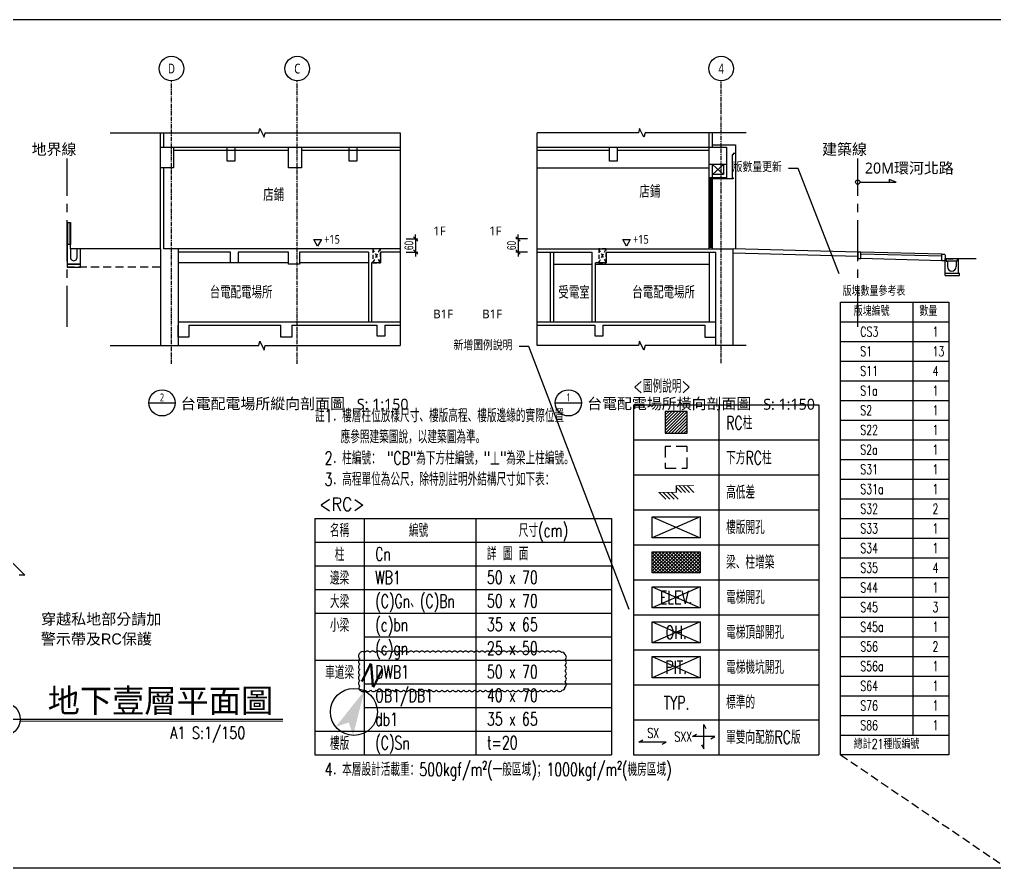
# Model space of a CAD drawing. Header units: millimetres. Extents: x -3377 to 119122, y -22007 to 15479.
# Drawn here: x 31818 to 36275, y 3859 to 7760 of the extents above; entities that cross this region are included whole.
import ezdxf
from ezdxf import colors
from ezdxf.entities.mleader import LeaderData, LeaderLine
from ezdxf.enums import TextEntityAlignment as Align
from ezdxf.math import Vec2, Vec3

# ---------------------------------------------------------------- set-up
doc = ezdxf.new("R2010")
doc.units = ezdxf.units.MM
doc.header["$LTSCALE"] = 150
doc.header["$MEASUREMENT"] = 0
for name, pattern in [('CENTER', [2, 1.25, -0.25, 0.25, -0.25]), ('DOT', [0.25, 0, -0.25]), ('HIDDEN', [0.375, 0.25, -0.125]), ('HIDDEN2', [0.1875, 0.125, -0.0625])]:
    doc.linetypes.add(name, pattern=pattern)
doc.layers.get('0').update_dxf_attribs({"plot": 0})
for name, color, linetype in [('-LA-11-HACTH', 253, 'Continuous'), ('BEAM', 251, 'DOT'), ('Col-Line', 8, 'CENTER'), ('DIM', 6, 'Continuous'), ('GRID', 5, 'CENTER'), ('HID', 5, 'HIDDEN'), ('NOTE2', 2, 'Continuous'), ('OTHER', 4, 'Continuous'), ('S-AXIS', 1, 'Continuous'), ('S-COL', 7, 'Continuous'), ('S-COLB', 4, 'HIDDEN'), ('S-HATCHCOL', 13, 'Continuous'), ('S-OPEN', 13, 'Continuous'), ('S-SLAB', 5, 'Continuous'), ('S-STEEL', 7, 'Continuous'), ('S-TAB', 4, 'Continuous'), ('S-TEXT', 2, 'Continuous'), ('S-THIN', 201, 'Continuous'), ('SLAB', 7, 'Continuous'), ('SYM', 3, 'Continuous'), ('TEXT', 2, 'Continuous'), ('W_剖面$0$GLM-1', 2, 'Continuous'), ('W_剖面$0$WALL2', 3, 'Continuous'), ('W_剖面$0$WALL3', 4, 'Continuous'), ('WALL', 2, 'Continuous'), ('指北針', 7, 'Continuous'), ('景觀', 8, 'Continuous'), ('標註', 2, 'Continuous')]:
    doc.layers.add(name, color=color, linetype=linetype)
doc.layers.add('.02 躯体', color=6, linetype='Continuous', lineweight=25)
doc.layers.add('5', color=5, linetype='Continuous', lineweight=13)
for name, color, linetype, plot in [('AREA', 3, 'Continuous', False), ('LABEL', 1, 'Continuous', False), ('S-ARCH', 252, 'Continuous', False), ('S-CLOUD_20220217(結構依建築圖2022-0216修改)', 4, 'Continuous', False), ('S-CLOUD_20220303', 4, 'Continuous', False)]:
    doc.layers.add(name, color=color, linetype=linetype, plot=plot)
doc.styles.add('4C', font='romans.shx', dxfattribs={"width": 0.9, "height": 52.5, "bigfont": '1lsp.shx'})
doc.styles.add('BCAD_FORM_TEXT_STYLE', font='', dxfattribs={"width": 0.7})
doc.styles.add('C1', font='', dxfattribs={"bigfont": 'japanese.shx'})
doc.styles.add('CS4', font='romans.shx', dxfattribs={"width": 0.7, "height": 45, "bigfont": 'lsp.shx'})
doc.styles.add('CT', font='')
doc.styles.add('ET', font='simplex.shx', dxfattribs={"width": 0.8})
doc.styles.add('HH', font='')
doc.styles.add('LSP', font='SIMPLEX.shx', dxfattribs={"width": 0.8, "bigfont": 'lsp.shx'})
doc.styles.add('型式1', font='helopen.shx', dxfattribs={"width": 0.7, "bigfont": 'lsp.shx'})
doc.styles.add('新細明體', font='')
doc.styles.get('BCAD_FORM_TEXT_STYLE').set_extended_font_data('微軟正黑體')
doc.styles.get('C1').set_extended_font_data('微軟正黑體')
doc.styles.get('CT').set_extended_font_data('DFKai-SB')
doc.styles.get('HH').set_extended_font_data('Microsoft JhengHei')
doc.styles.get('新細明體').set_extended_font_data('PMingLiU')
doc.dimstyles.new('1-1', dxfattribs={"dimtxt": 20, "dimasz": 8, "dimexe": 10, "dimexo": 0, "dimgap": 10, "dimtad": 1, "dimdsep": 46, "dimtxsty": 'C1', "dimblk": 'OBLIQUE', "dimblk1": 'OBLIQUE', "dimblk2": 'ARROW', "dimcen": 10, "dimaunit": 1, "dimadec": 0, "dimazin": 0, "dimtfac": 1, "dimtix": 1, "dimtmove": 2, "dimatfit": 3, "dimldrblk": 'DIMC', "dimfxl": 0, "dimtolj": 1, "dimarcsym": 0})

# ---------------------------------------------------------------- blocks, each defined once
blk = doc.blocks.new('圖例說明')
at = {"layer": 'S-HATCHCOL'}
h = blk.add_hatch(dxfattribs=at)
h.set_pattern_fill('ANSI31', color=256, scale=60, style=0)
h.set_pattern_definition([(45, (1.3676, 481.526), (-5.3033, 5.3033), [])])
h.paths.add_polyline_path([(109.2, 1102.5), (184.2, 1102.5), (184.2, 1177.5), (109.2, 1177.5)])
h = blk.add_hatch(dxfattribs=at)
h.set_pattern_fill('ANSI37', color=256, scale=67.5)
h.set_pattern_definition([(45, (-92186.061, -6241.679), (-5.9662135, 5.9662135), []), (135, (-92186.061, -6241.679), (-5.9662135, -5.9662135), [])])
h.paths.add_polyline_path([(64.3, 696.5), (229, 696.5), (229, 623.5), (64.3, 623.5)])
at = {"layer": 'S-COL'}
blk.add_lwpolyline([(109.2, 1102.5), (184.2, 1102.5), (184.2, 1177.5), (109.2, 1177.5)], close=True, dxfattribs=at)
at = {"layer": 'S-COLB'}
blk.add_lwpolyline([(109.2, 982.5), (184.2, 982.5), (184.2, 1057.5), (109.2, 1057.5)], close=True, dxfattribs=at)
at = {"layer": 'S-OPEN'}
for p, q in [((64.3, 816.5), (229, 743.5)), ((229, 816.5), (64.3, 743.5)), ((64.3, 576.5), (229, 503.5)), ((229, 576.5), (64.3, 503.5)), ((64.3, 456.5), (229, 383.5)), ((229, 456.5), (64.3, 383.5)), ((64.3, 336.5), (229, 263.5)), ((229, 336.5), (64.3, 263.5))]:
    blk.add_line(p, q, dxfattribs=at)
at = {"layer": 'S-SLAB'}
for points in [[(64.3, 816.5), (229, 816.5), (229, 743.5), (64.3, 743.5)], [(64.3, 696.5), (229, 696.5), (229, 623.5), (64.3, 623.5)], [(64.3, 576.5), (229, 576.5), (229, 503.5), (64.3, 503.5)], [(64.3, 456.5), (229, 456.5), (229, 383.5), (64.3, 383.5)], [(64.3, 336.5), (229, 336.5), (229, 263.5), (64.3, 263.5)]]:
    blk.add_lwpolyline(points, close=True, dxfattribs=at)
at = {"layer": 'S-TAB'}
for p, q in [((0, 1200), (635.3, 1200)), ((0, 1200), (0, 0)), ((293.3, 1200), (293.3, 0)), ((635.3, 1200), (635.3, 0)), ((0, 1080), (635.3, 1080)), ((0, 960), (635.3, 960)), ((0, 840), (635.3, 840)), ((0, 720), (635.3, 720)), ((0, 600), (635.3, 600)), ((0, 480), (635.3, 480)), ((0, 360), (635.3, 360)), ((0, 240), (635.3, 240)), ((0, 120), (635.3, 120)), ((0, 0), (635.3, 0))]:
    blk.add_line(p, q, dxfattribs=at)
at = {"layer": 'S-THIN'}
for p, q in [((146.7, 923), (146.7, 900)), ((146.7, 917.4), (164.3, 899.7)), ((155.4, 923), (178.4, 900)), ((169.7, 923), (192.8, 900)), ((184.1, 923), (207.1, 900)), ((87.8, 900), (111.1, 876.7)), ((102.2, 900), (125.2, 877)), ((116.5, 900), (139.6, 877)), ((130.9, 900), (153.9, 877))]:
    blk.add_line(p, q, dxfattribs=at)
at = {"layer": 'S-THIN', "const_width": 2.54}
for points in [[(207.8, 923), (146.7, 923)], [(85.5, 900), (146.7, 900)]]:
    blk.add_lwpolyline(points, dxfattribs=at)
at = {"layer": 'SLAB', "color": 1}
for p, q in [((240.9, 20.9), (240.9, 104)), ((112, 43.7), (18.8, 43.7)), ((279.1, 62.4), (202.7, 62.4))]:
    blk.add_line(p, q, dxfattribs=at)
for points in [[(240.9, 104), (248.7, 90.5)], [(202.7, 62.4), (216.2, 70.2)], [(18.8, 43.7), (32.3, 51.5)], [(98.5, 35.9), (112, 43.7)], [(233.1, 34.4), (240.9, 20.9)], [(265.6, 54.6), (279.1, 62.4)]]:
    blk.add_lwpolyline(points, dxfattribs=at)
at = {"layer": 'S-TEXT', "style": 'CS4', "width": 0.7}
for s, p in [('<圖例說明>', (0, 1263.9)), ('RC柱', (317.9, 1138.5)), ('下方RC柱', (317.9, 1018.5)), ('高低差', (317.9, 900)), ('樓版開孔', (317.9, 780)), ('梁、柱增築', (317.9, 660)), ('電梯開孔', (317.9, 540)), ('電梯頂部開孔', (317.9, 420)), ('電梯機坑開孔', (317.9, 300)), ('TYP.', (104.1, 178.1)), ('標準的', (317.9, 180)), ('單雙向配筋RC版', (317.9, 60))]:
    blk.add_text(s, height=45, dxfattribs=at).set_placement(p, align=Align.MIDDLE_LEFT)
for s, p in [('ELEV.', (146.7, 540)), ('OH.', (146.7, 420)), ('PIT.', (146.7, 300))]:
    blk.add_text(s, height=45, dxfattribs=at).set_placement(p, align=Align.MIDDLE)
at = {"layer": 'SLAB', "color": 2, "style": 'CS4', "width": 0.7}
for s, p in [('SX', (68.1, 74.5)), ('SXX', (171, 62.1))]:
    blk.add_text(s, height=33.75, dxfattribs=at).set_placement(p, align=Align.MIDDLE_CENTER)
blk = doc.blocks.new('DwFm')
blk.add_lwpolyline([(-12110.4, 0), (0, 0), (0, -7760.1), (-12110.4, -7760.1)], close=True)
blk.add_lwpolyline([(-12110.4, -3880.1), (0, -3880.1)])
at = {"layer": 'DEFPOINTS', "color": 252, "linetype": 'HIDDEN'}
blk.add_lwpolyline([(-760, -3362.4), (0, -3880.1)], dxfattribs=at)
blk = doc.blocks.new('_Oblique')
at = {"color": 0, "linetype": 'ByBlock', "lineweight": -2}
blk.add_line((-0.5, -0.5), (0.5, 0.5), dxfattribs=at)
blk = doc.blocks.new('*D228')
at = {"layer": 'DEFPOINTS', "color": 0, "transparency": 16777216}
for p in [(66430.3, 4964.5), (66382.7, 4904.5), (66430.3, 4904.5)]:
    blk.add_point(p, dxfattribs=at)
at = {"layer": 'DIM', "color": 0, "lineweight": -2, "transparency": 16777216}
for p, q in [((66425.3, 4964.5), (66372.7, 4964.5)), ((66382.7, 4964.5), (66382.7, 4984.5)), ((66382.7, 4964.5), (66382.7, 4904.5)), ((66425.3, 4904.5), (66372.7, 4904.5)), ((66382.7, 4904.5), (66382.7, 4884.5))]:
    blk.add_line(p, q, dxfattribs=at)
at = {"layer": 'DIM', "color": 0, "lineweight": -2, "transparency": 16777216, "xscale": 20, "yscale": 20, "zscale": 20}
for p, rotation in [((66382.7, 4964.5), 270), ((66382.7, 4904.5), 90)]:
    blk.add_blockref('_Oblique', p, dxfattribs=dict(at, rotation=rotation))
at = {"layer": 'DIM', "color": 0, "transparency": 16777216, "insert": (66352.7, 4934.5), "char_height": 40, "attachment_point": 5, "rotation": 90, "style": '型式1'}
blk.add_mtext('\\A1;60', dxfattribs=at)
blk = doc.blocks.new('ARROW')
blk.add_solid([(0, 0), (-1, 0.3), (-1, -0.3)])
blk = doc.blocks.new('DIMC')
for p, q in [((-1.5, 0), (1.5, 0)), ((0, -1.5), (0, 1.5))]:
    blk.add_line(p, q)
at = {"color": 3}
blk.add_circle((0, 0), 0.5, dxfattribs=at)
blk = doc.blocks.new('*D229')
at = {"layer": 'DEFPOINTS', "color": 0, "transparency": 16777216}
for p in [(65866.1, 4964.5), (65866.1, 4904.5), (65913.8, 4904.5)]:
    blk.add_point(p, dxfattribs=at)
at = {"layer": 'DIM', "color": 0, "lineweight": -2, "transparency": 16777216}
for p, q in [((65871.1, 4964.5), (65923.8, 4964.5)), ((65913.8, 4964.5), (65913.8, 4984.5)), ((65913.8, 4964.5), (65913.8, 4904.5)), ((65871.1, 4904.5), (65923.8, 4904.5)), ((65913.8, 4904.5), (65913.8, 4884.5))]:
    blk.add_line(p, q, dxfattribs=at)
at = {"layer": 'DIM', "color": 0, "lineweight": -2, "transparency": 16777216, "xscale": 20, "yscale": 20, "zscale": 20}
for p, rotation in [((65913.8, 4964.5), 270), ((65913.8, 4904.5), 90)]:
    blk.add_blockref('_Oblique', p, dxfattribs=dict(at, rotation=rotation))
at = {"layer": 'DIM', "color": 0, "transparency": 16777216, "insert": (65883.8, 4934.5), "char_height": 40, "attachment_point": 5, "rotation": 90, "style": '型式1'}
blk.add_mtext('\\A1;60', dxfattribs=at)
blk = doc.blocks.new('_None')
blk = doc.blocks.new('A$C0BB450A7')
at = {"layer": '-LA-11-HACTH', "color": 252}
for p, q in [((6263.924, 1217.941), (5894.001, 1227.564)), ((6263.924, 1207.941), (5894.001, 1217.564)), ((6263.924, 1187.941), (5894.001, 1197.564))]:
    blk.add_line(p, q, dxfattribs=at)
blk.add_lwpolyline([(5879.001, 1227.564), (5879.001, 1197.564), (5894.001, 1197.564), (5894.001, 1227.564), (5879.001, 1227.564)], dxfattribs=at)
blk.add_lwpolyline([(6279.001, 1213.564), (6279.001, 1187.564), (6263.924, 1187.941), (6263.924, 1217.941), (6275.001, 1217.564, -0.41421356)], format="xyb", close=True, dxfattribs=at)
at = {"layer": '.02 躯体', "color": 252}
blk.add_line((2692.443, 1242.564), (2280.956, 1242.564), dxfattribs=at)
at = {"color": 252}
for p, q in [((5320.035, 1714.565), (5320.035, 1241.538)), ((5320.035, 1714.565), (5320.035, 1707.565)), ((4414.113, 1612.564), (5200.035, 1612.564)), ((5265.035, 1582.564), (5215.035, 1627.564)), ((5215.035, 1582.564), (5265.035, 1627.564)), ((5200.035, 1242.564), (5215.035, 1242.564)), ((5200.035, 1227.313), (5200.035, 907.564)), ((3277.438, 1177.564), (2772.439, 1177.564)), ((3642.439, 1177.564), (3327.438, 1177.564)), ((4490.035, 1172.564), (4665.035, 1172.564)), ((4680.035, 1172.564), (5200.035, 1172.564))]:
    blk.add_line(p, q, dxfattribs=at)
at = {"color": 252, "linetype": 'Continuous', "lineweight": 0}
for p, q in [((5200.035, 1562.564), (5200.035, 1567.564)), ((5200.036, 1247.564), (5200.035, 1562.564)), ((5215.034, 1562.564), (5200.035, 1562.564)), ((5204.535, 1247.564), (5204.535, 1562.564)), ((5207.535, 1247.564), (5207.535, 1562.564)), ((5210.535, 1247.564), (5210.535, 1562.564)), ((5215.034, 1567.564), (5215.034, 1562.564)), ((5215.035, 1247.564), (5215.034, 1562.564)), ((5215.035, 1247.564), (5200.036, 1247.564)), ((5200.036, 1247.564), (5200.036, 1242.564)), ((5215.035, 1242.564), (5215.035, 1247.564))]:
    blk.add_line(p, q, dxfattribs=at)
at = {"color": 252}
blk.add_lwpolyline([(5214.773, 1717.564), (5310.035, 1717.564)], dxfattribs=at)
at = {"layer": '5', "color": 252, "linetype": 'Continuous'}
blk.add_lwpolyline([(2050.135, -917.601), (3250.864, -917.601)], dxfattribs=at)
at = {"layer": 'AREA', "color": 252}
blk.add_lwpolyline([(5214.773, 1717.564), (5320.035, 1717.564), (5320.035, 1677.565), (5310.035, 1677.564), (5310.035, 1672.564), (5305.035, 1672.564), (5305.035, 1567.564), (5310.035, 1567.564), (5310.035, 1562.564), (5215.035, 1562.564)], dxfattribs=at)
at = {"layer": 'BEAM', "color": 252, "linetype": 'HIDDEN2'}
for points in [[(3662.439, 1177.564), (3697.439, 1177.564), (3697.439, 1242.564), (3662.439, 1242.564), (3662.439, 1177.564), (3697.439, 1177.564), (3662.439, 1242.564), (3662.439, 1177.564), (3697.439, 1242.564)], [(4695.035, 1177.564), (4730.035, 1177.564), (4730.035, 1242.564), (4695.035, 1242.564), (4695.035, 1177.564), (4730.035, 1177.564), (4695.035, 1242.564), (4695.035, 1177.564), (4730.035, 1242.564)]]:
    blk.add_lwpolyline(points, dxfattribs=at)
at = {"layer": 'Col-Line', "color": 252, "linetype": 'ByBlock'}
for centre in [(2742.439, 2066.45), (3317.439, 2066.45), (5255.035, 2066.45)]:
    blk.add_circle(centre, 56.25, dxfattribs=at)
at = {"layer": 'DIM', "color": 252}
blk.add_lwpolyline([(5889.001, 1547.405), (6055.19, 1547.405), (6023.449, 1559.088), (6023.449, 1547.405)], dxfattribs=at)
blk.add_circle((5879.001, 1547.405), 10, dxfattribs=at)
at = {"layer": 'GRID', "color": 252, "ltscale": 0.1}
for p, q in [((2742.439, 715.634), (2742.439, 2010.2)), ((3317.439, 715.634), (3317.439, 2010.2)), ((5255.035, 718.869), (5255.035, 2010.2))]:
    blk.add_line(p, q, dxfattribs=at)
at = {"layer": 'HID', "color": 252}
blk.add_line((2692.443, 1157.565), (2265.956, 1157.565), dxfattribs=at)
at = {"layer": 'LABEL', "color": 252}
blk.add_lwpolyline([(1894.755, -908.465), (3250.864, -908.465)], dxfattribs=at)
at = {"layer": 'LABEL', "color": 252, "linetype": 'Continuous'}
blk.add_arc((1972.515, -908.465), 77.76, 180.000001, 179.999999, dxfattribs=at)
at = {"layer": 'OTHER', "color": 252}
for p, q in [((3787.667, 1772.118), (3787.667, 799.405)), ((4414.113, 799.405), (4414.113, 1772.118))]:
    blk.add_line(p, q, dxfattribs=at)
for points in [[(2461.633, 1772.118), (3141.405, 1772.118), (3146.405, 1792.118), (3166.405, 1752.118), (3171.405, 1772.118), (3787.667, 1772.118)], [(5369.599, 1772.118), (4906.856, 1772.118), (4901.856, 1752.118), (4881.856, 1792.118), (4876.856, 1772.118), (4414.113, 1772.118)], [(2461.633, 799.405), (3141.405, 799.405), (3146.405, 819.405), (3166.405, 779.405), (3171.405, 799.405), (3787.667, 799.405)], [(5369.599, 799.405), (4906.856, 799.405), (4901.856, 779.405), (4881.856, 819.405), (4876.856, 799.405), (4414.113, 799.405)]]:
    blk.add_lwpolyline(points, dxfattribs=at)
at = {"layer": 'S-STEEL', "color": 252, "linetype": 'CENTER'}
for p, q in [((2265.956, 885.232), (2265.956, 1654.552)), ((5879.001, 885.232), (5879.001, 1654.552))]:
    blk.add_line(p, q, dxfattribs=at)
at = {"layer": 'SYM', "color": 252}
for p, q in [((2639.288, 537.729), (2759.288, 537.729)), ((4496.788, 537.729), (4616.788, 537.729))]:
    blk.add_line(p, q, dxfattribs=at)
for points in [[(3410.389, 1254.427), (3393.069, 1284.427), (3427.71, 1284.427)], [(4822.304, 1254.427), (4804.984, 1284.427), (4839.625, 1284.427)]]:
    blk.add_lwpolyline(points, close=True, dxfattribs=at)
blk.add_lwpolyline([(1926.596, -250.055), (1901.743, -250.055), (1986.596, -165.202), (2071.449, -250.055), (2046.596, -250.055)], dxfattribs=at)
for centre in [(2699.288, 537.729), (4556.788, 537.729)]:
    blk.add_circle(centre, 60, dxfattribs=at)
at = {"layer": 'W_剖面$0$GLM-1', "color": 252}
for points in [[(2280.956, 1242.564), (2280.956, 1262.564), (2265.956, 1262.564), (2265.956, 1172.565), (2325.956, 1172.565), (2325.956, 1242.564)], [(2325.956, 1172.565), (2265.956, 1172.565), (2265.956, 1157.565), (2325.956, 1157.565)]]:
    blk.add_lwpolyline(points, close=True, dxfattribs=at)
blk.add_lwpolyline([(2310.956, 1242.564), (2280.956, 1242.564), (2280.956, 1202.803, 1.01604361), (2310.956, 1202.803)], format="xyb", close=True, dxfattribs=at)
at = {"layer": 'W_剖面$0$WALL2', "color": 252}
blk.add_lwpolyline([(2268.456, 1262.564), (2268.456, 1362.564), (2278.456, 1362.564), (2278.456, 1262.564)], dxfattribs=at)
at = {"layer": 'W_剖面$0$WALL3', "color": 252}
blk.add_lwpolyline([(2265.956, 1262.564), (2265.956, 1362.564), (2280.956, 1362.564), (2280.956, 1262.564)], dxfattribs=at)
at = {"layer": 'WALL', "color": 252}
for p, q in [((2692.443, 1242.564), (2692.443, 1772.118)), ((2707.443, 1707.564), (2707.443, 1772.118)), ((5200.035, 1707.564), (5200.035, 1772.118)), ((5214.773, 1707.564), (5214.773, 1772.118)), ((2707.443, 1707.564), (3787.667, 1707.564)), ((4414.113, 1707.564), (5215.035, 1707.564)), ((2752.443, 1692.564), (3277.443, 1692.564)), ((3337.443, 1692.564), (3787.667, 1692.564)), ((4414.113, 1692.564), (4745.036, 1692.564)), ((4780.036, 1692.564), (5200.035, 1692.564)), ((5200.035, 1242.564), (5200.035, 1692.564)), ((2707.443, 1242.564), (2707.443, 1612.564)), ((5215.035, 1242.564), (5215.035, 1627.564)), ((2692.439, 1242.564), (2692.439, 799.405)), ((3787.667, 1242.564), (2707.443, 1242.564)), ((2772.439, 1242.564), (2772.439, 799.405)), ((3012.439, 1227.564), (2772.439, 1227.564)), ((3277.438, 1227.564), (3047.439, 1227.564)), ((3642.439, 1227.564), (3327.438, 1227.564)), ((3642.439, 1227.564), (3642.439, 907.564)), ((3787.667, 1227.564), (3697.439, 1227.564)), ((4414.113, 1227.313), (4665.035, 1227.313)), ((4475.035, 907.564), (4475.035, 1227.313)), ((4490.035, 907.564), (4490.035, 1227.313)), ((4665.035, 907.564), (4665.035, 1227.313)), ((4730.035, 1227.313), (5215.036, 1227.313)), ((5200.035, 1242.564), (5200.035, 1242.564)), ((5200.035, 1242.564), (5200.035, 1242.564)), ((5215.035, 1242.564), (5215.035, 1242.564)), ((5215.035, 1242.564), (5215.035, 1242.564)), ((5215.035, 1242.564), (5215.035, 1242.564)), ((5215.036, 1227.313), (5230.035, 1227.313)), ((5230.035, 799.405), (5230.035, 1227.313)), ((5310.035, 799.405), (5310.035, 1242.564)), ((5879.001, 1227.564), (5310.035, 1242.564)), ((5879.001, 1207.557), (5310.035, 1222.557)), ((3657.439, 1177.564), (3657.439, 907.564)), ((3697.439, 1177.564), (3657.439, 1177.564)), ((4680.035, 907.564), (4680.035, 1177.564)), ((4695.035, 1177.564), (4680.035, 1177.564)), ((6279.001, 1197.564), (6421.03, 1197.564)), ((2772.439, 907.564), (3787.667, 907.564)), ((2822.439, 892.564), (3242.438, 892.564)), ((3292.438, 892.564), (3682.44, 892.564)), ((3717.44, 892.564), (3787.667, 892.564)), ((4414.113, 907.564), (5230.035, 907.564)), ((4414.113, 892.564), (4678.785, 892.564)), ((4713.785, 892.564), (5180.035, 892.564))]:
    blk.add_line(p, q, dxfattribs=at)
at = {"layer": 'WALL', "color": 252, "linetype": 'Continuous'}
for p, q in [((5200.035, 1242.564), (5200.035, 1697.564)), ((5215.035, 1567.564), (5200.035, 1567.564)), ((4414.113, 1242.564), (5310.035, 1242.564))]:
    blk.add_line(p, q, dxfattribs=at)
at = {"layer": 'WALL', "color": 252, "lineweight": 0}
blk.add_line((5215.035, 1242.564), (5200.036, 1242.564), dxfattribs=at)
at = {"layer": 'WALL', "color": 252}
for points in [[(2692.443, 1707.564), (2752.443, 1707.564), (2752.443, 1612.564), (2692.443, 1612.564)], [(2997.444, 1707.564), (3032.444, 1707.564), (3032.444, 1642.564), (2997.444, 1642.564)], [(3277.443, 1707.564), (3337.443, 1707.564), (3337.443, 1612.564), (3277.443, 1612.564)], [(3554.943, 1707.564), (3589.943, 1707.564), (3589.943, 1642.564), (3554.943, 1642.564)], [(4745.036, 1707.564), (4780.036, 1707.564), (4780.036, 1642.564), (4745.036, 1642.564)], [(5200.035, 1707.564), (5280.035, 1707.564), (5280.035, 1627.564), (5200.035, 1627.564)]]:
    blk.add_lwpolyline(points, close=True, dxfattribs=at)
for points in [[(5200.035, 1622.564), (5200.035, 1687.564)], [(5280.035, 1637.564), (5280.035, 1567.564), (5215.035, 1567.564)], [(5265.035, 1627.564), (5265.035, 1582.564), (5215.035, 1582.564)], [(3047.439, 1227.564), (3047.439, 1177.564), (3012.439, 1177.564), (3012.439, 1227.564)], [(3327.438, 1227.564), (3327.438, 1172.564), (3277.438, 1172.564), (3277.438, 1227.564)], [(3697.439, 1227.564), (3697.439, 1177.564), (3662.439, 1177.564)], [(4730.035, 1227.313), (4730.035, 1177.564), (4695.035, 1177.564)], [(2822.439, 892.564), (2822.439, 837.564), (2772.439, 837.564), (2772.439, 892.564)], [(3292.438, 892.564), (3292.438, 837.564), (3242.438, 837.564), (3242.438, 892.564)], [(3717.44, 892.564), (3717.44, 842.564), (3682.44, 842.564), (3682.44, 892.564)], [(4713.785, 892.564), (4713.785, 842.564), (4678.785, 842.564), (4678.785, 892.564)], [(5180.035, 892.564), (5180.035, 837.564), (5230.035, 837.564), (5230.035, 892.564)]]:
    blk.add_lwpolyline(points, dxfattribs=at)
at = {"layer": '指北針', "color": 252}
blk.add_circle((3576.376, -875.52), 107.449, dxfattribs=at)
for points in [[(3552.506, -923.651), (3493.259, -943.615), (3624.116, -779.259)], [(3624.116, -779.259), (3572.47, -982.899), (3552.506, -923.651)]]:
    blk.add_solid(points, dxfattribs=at)
at = {"layer": '景觀', "color": 252}
for p, q in [((6279.001, 1130.689), (6279.001, 1197.564)), ((6279.001, 1197.564), (6292.001, 1197.564)), ((6284.001, 1197.564), (6284.001, 1185.564)), ((6284.001, 1185.564), (6289.001, 1185.564)), ((6329.001, 1185.564), (6289.001, 1185.564)), ((6289.001, 1185.564), (6289.001, 1160.689)), ((6294.001, 1193.064), (6292.001, 1197.564)), ((6334.001, 1196.314), (6294.001, 1193.064)), ((6329.001, 1185.564), (6329.001, 1160.689)), ((6334.001, 1185.564), (6329.001, 1185.564)), ((6334.001, 1196.314), (6334.001, 1185.564)), ((6334.001, 1196.314), (6339.001, 1196.314)), ((6339.001, 1196.314), (6334.001, 1196.314)), ((6339.001, 1130.689), (6339.001, 1196.314)), ((6279.001, 1130.689), (6344.001, 1130.689)), ((6279.001, 1120.689), (6279.001, 1130.689)), ((6279.001, 1120.689), (6344.001, 1120.689)), ((6344.001, 1120.689), (6344.001, 1130.689))]:
    blk.add_line(p, q, dxfattribs=at)
blk.add_arc((6309.001, 1160.689), 20, 180, 0, dxfattribs=at)
at = {"layer": 'Col-Line', "color": 252, "style": 'C1', "width": 0.75}
for s, p in [('D', (2742.439, 2066.45)), ('C', (3317.439, 2066.45)), ('4', (5255.035, 2066.45))]:
    blk.add_text(s, height=45, dxfattribs=at).set_placement(p, align=Align.MIDDLE)
at = {"layer": 'DIM', "color": 252, "style": 'C1'}
for p in [(3589.39, 506.444), (5446.89, 506.444)]:
    blk.add_text('S: 1:150', height=50, dxfattribs=at).set_placement(p)
at = {"layer": 'SYM', "color": 252, "style": 'C1', "width": 0.8}
for p in [(3440.408, 1285.608), (4852.323, 1285.608)]:
    blk.add_text('+15', height=40, dxfattribs=at).set_placement(p, align=Align.MIDDLE_LEFT)
at = {"layer": 'SYM', "color": 252, "style": 'C1', "width": 0.7}
for s, p in [('2', (2699.288, 562.766)), ('1', (4556.788, 562.766))]:
    blk.add_text(s, height=36, dxfattribs=at).set_placement(p, align=Align.MIDDLE)
at = {"layer": 'TEXT', "color": 252}
for s, height, style, p in [('地界線', 50, 'HH', (2103.338, 1672.437)), ('建築線', 50, 'HH', (5716.384, 1672.437)), ('20M環河北路', 50, 'HH', (5911.609, 1586.507)), ('1F', 40, 'BCAD_FORM_TEXT_STYLE', (3938.808, 1304.124)), ('1F', 40, 'BCAD_FORM_TEXT_STYLE', (4194.482, 1304.124)), ('B1F', 40, 'BCAD_FORM_TEXT_STYLE', (3938.808, 924.124)), ('B1F', 40, 'BCAD_FORM_TEXT_STYLE', (4162.602, 924.124)), ('台電配電場所縱向剖面圖', 50, 'HH', (2784.975, 509.365)), ('台電配電場所橫向剖面圖', 50, 'HH', (4642.475, 509.365))]:
    blk.add_text(s, height=height, dxfattribs=dict(at, style=style)).set_placement(p)
at = {"layer": 'TEXT', "color": 252, "style": 'C1', "width": 0.7}
for s, p in [('店鋪', (3209.311, 1492.264)), ('店鋪', (4928.811, 1507.264)), ('台電配電場所', (3060.772, 1046.351)), ('受電室', (4582.598, 1046.351)), ('台電配電場所', (4991.811, 1046.351))]:
    blk.add_text(s, height=50, dxfattribs=at).set_placement(p, align=Align.MIDDLE)
at = {"layer": 'TEXT', "color": 252, "linetype": 'Continuous', "style": 'CT', "width": 1}
blk.add_text('地下壹層平面圖', height=108, dxfattribs=at).set_placement((2176.398, -878.19))
at = {"layer": 'TEXT', "color": 252, "style": 'ET', "width": 0.8}
blk.add_text('A1 S:1/150', height=54, dxfattribs=at).set_placement((3080.241, -998.159), align=Align.RIGHT)
at = {"layer": '指北針', "color": 252, "style": 'C1'}
blk.add_text('N', height=92.819, rotation=333.621579, dxfattribs=at).set_placement((3638.609, -750.034), align=Align.CENTER)
at = {"layer": '標註', "color": 252, "style": '新細明體'}
for s, p in [('穿越私地部分請加', (2146.266, -425.739)), ('警示帶及RC保護', (2145.264, -516.498))]:
    blk.add_text(s, height=50.4, dxfattribs=at).set_placement(p, align=Align.TOP_LEFT)
at = {"layer": 'DIM', "color": 252}
for p1, p2, distance, picture, middle in [((3810.242, 1287.564), (3810.242, 1227.564), 47.634, '*D229', (3827.876, 1257.564)), ((4374.408, 1287.564), (4374.408, 1227.564), -47.634, '*D228', (4296.774, 1257.564))]:
    dim = blk.add_aligned_dim(p1=p1, p2=p2, distance=distance, dimstyle='1-1', override={"dimtxt": 40, "dimasz": 20, "dimexo": 5, "dimtxsty": '型式1'}, dxfattribs=at)
    dim.commit()
    dim.dimension.update_dxf_attribs({"geometry": picture, "text_midpoint": middle, "insert": (-62055.885, -3676.981)})
blk = doc.blocks.new('2022-0217')
blk.add_blockref('A$C0BB450A7', (17659.9, -2290.9))

msp = doc.modelspace()

# ---------------------------------------------------------------- linework, layer by layer
at = {"layer": 'S-AXIS'}
for p, q in [((35901.2, 6467.74), (35901.2, 4487.74)), ((35571.2, 6377.74), (36066.2, 6377.74)), ((35571.2, 6287.74), (36066.2, 6287.74)), ((35571.2, 6197.74), (36066.2, 6197.74)), ((35571.2, 6107.74), (36066.2, 6107.74)), ((35571.2, 6017.74), (36066.2, 6017.74)), ((35571.2, 5927.74), (36066.2, 5927.74)), ((35571.2, 5837.74), (36066.2, 5837.74)), ((35571.2, 5747.74), (36066.2, 5747.74)), ((35571.2, 5657.74), (36066.2, 5657.74)), ((35571.2, 5567.74), (36066.2, 5567.74)), ((35571.2, 5477.74), (36066.2, 5477.74)), ((35571.2, 5387.74), (36066.2, 5387.74)), ((35571.2, 5297.74), (36066.2, 5297.74)), ((35571.2, 5207.74), (36066.2, 5207.74)), ((35571.2, 5117.74), (36066.2, 5117.74)), ((35571.2, 5027.74), (36066.2, 5027.74)), ((35571.2, 4937.74), (36066.2, 4937.74)), ((35571.2, 4847.74), (36066.2, 4847.74)), ((35571.2, 4757.74), (36066.2, 4757.74)), ((35571.2, 4667.74), (36066.2, 4667.74)), ((35571.2, 4577.74), (36066.2, 4577.74)), ((35571.2, 4487.74), (36066.2, 4487.74))]:
    msp.add_line(p, q, dxfattribs=at)
msp.add_lwpolyline([(35571.2, 6467.74), (36066.2, 6467.74), (36066.2, 4397.74), (35571.2, 4397.74)], close=True, dxfattribs=at)
at = {"layer": 'S-CLOUD_20220303'}
msp.add_lwpolyline([(33373.71, 4693.82, 0.5205671), (33398.71, 4693.82, 0.5205671), (33423.71, 4693.82, 0.5205671), (33448.71, 4693.82, 0.5205671), (33473.71, 4693.82, 0.5205671), (33498.71, 4693.82, 0.5205671), (33523.71, 4693.82, 0.5205671), (33548.71, 4693.82, 0.5205671), (33573.71, 4693.82, 0.5205671), (33598.71, 4693.82, 0.5205671), (33623.71, 4693.82, 0.5205671), (33648.71, 4693.82, 0.5205671), (33673.71, 4693.82, 0.5205671), (33698.71, 4693.82, 0.5205671), (33723.71, 4693.82, 0.5205671), (33748.71, 4693.82, 0.5205671), (33773.71, 4693.82, 0.5205671), (33798.71, 4693.82, 0.5205671), (33823.71, 4693.82, 0.5205671), (33848.71, 4693.82, 0.5205671), (33873.71, 4693.82, 0.5205671), (33898.71, 4693.82, 0.5205671), (33923.71, 4693.82, 0.5205671), (33948.71, 4693.82, 0.5205671), (33973.71, 4693.82, 0.5205671), (33998.71, 4693.82, 0.5205671), (34023.71, 4693.82, 0.5205671), (34048.71, 4693.82, 0.5205671), (34073.71, 4693.82, 0.5205671), (34098.71, 4693.82, 0.5205671), (34123.71, 4693.82, 0.5205671), (34148.71, 4693.82, 0.5205671), (34173.71, 4693.82, 0.5205671), (34198.71, 4693.82, 0.5205671), (34223.71, 4693.82, 0.5205671), (34248.71, 4693.82, 0.5205671), (34273.71, 4693.82, 0.5205671), (34298.71, 4693.82, 0.5205671), (34311.04, 4706.48, 0.5205671), (34311.04, 4731.48, 0.5205671), (34311.04, 4756.48, 0.5205671), (34311.04, 4781.48, 0.5205671), (34311.04, 4806.48, 0.5205671), (34311.04, 4831.48, 0.5205671), (34311.04, 4856.48, 0.5205671), (34295.15, 4865.59, 0.5205671), (34270.15, 4865.59, 0.5205671), (34245.15, 4865.59, 0.5205671), (34220.15, 4865.59, 0.5205671), (34195.15, 4865.59, 0.5205671), (34170.15, 4865.59, 0.5205671), (34145.15, 4865.59, 0.5205671), (34120.15, 4865.59, 0.5205671), (34095.15, 4865.59, 0.5205671), (34070.15, 4865.59, 0.5205671), (34045.15, 4865.59, 0.5205671), (34020.15, 4865.59, 0.5205671), (33995.15, 4865.59, 0.5205671), (33970.15, 4865.59, 0.5205671), (33945.15, 4865.59, 0.5205671), (33920.15, 4865.59, 0.5205671), (33895.15, 4865.59, 0.5205671), (33870.15, 4865.59, 0.5205671), (33845.15, 4865.59, 0.5205671), (33820.15, 4865.59, 0.5205671), (33795.15, 4865.59, 0.5205671), (33770.15, 4865.59, 0.5205671), (33745.15, 4865.59, 0.5205671), (33720.15, 4865.59, 0.5205671), (33695.15, 4865.59, 0.5205671), (33670.15, 4865.59, 0.5205671), (33645.15, 4865.59, 0.5205671), (33620.15, 4865.59, 0.5205671), (33595.15, 4865.59, 0.5205671), (33570.15, 4865.59, 0.5205671), (33545.15, 4865.59, 0.5205671), (33520.15, 4865.59, 0.5205671), (33495.15, 4865.59, 0.5205671), (33470.15, 4865.59, 0.5205671), (33445.15, 4865.59, 0.5205671), (33420.15, 4865.59, 0.5205671), (33395.15, 4865.59, 0.5205671), (33373.71, 4862.03, 0.5205671), (33373.71, 4837.03, 0.5205671), (33373.71, 4812.03, 0.5205671), (33373.71, 4787.03, 0.5205671), (33373.71, 4762.03, 0.5205671), (33373.71, 4737.03, 0.5205671), (33373.71, 4712.03, 0.5205671)], format="xyb", close=True, dxfattribs=at)
at = {"layer": 'S-TAB'}
for p, q in [((33168.7, 5477.74), (34524.1, 5477.74)), ((33168.7, 5477.74), (33168.7, 4397.74)), ((33393.7, 5477.74), (33393.7, 4397.74)), ((33904.49, 5477.74), (33904.49, 4397.74)), ((34524.1, 5477.74), (34524.1, 4397.74)), ((33168.7, 5369.74), (34524.1, 5369.74)), ((33168.7, 5261.74), (34524.1, 5261.74)), ((33168.7, 5153.74), (34524.1, 5153.74)), ((33168.7, 5045.74), (34524.1, 5045.74)), ((33393.7, 4937.74), (34524.1, 4937.74)), ((33168.7, 4829.74), (34524.1, 4829.74)), ((33393.7, 4721.74), (34524.1, 4721.74)), ((33393.7, 4613.74), (34524.1, 4613.74)), ((33168.7, 4505.74), (34524.1, 4505.74)), ((33168.7, 4397.74), (34524.1, 4397.74))]:
    msp.add_line(p, q, dxfattribs=at)

# ---------------------------------------------------------------- block references
msp.add_blockref('DwFm', (36331.2, 7760.14))
at = {"layer": 'S-ARCH'}
msp.add_blockref('2022-0217', (12110.4, 7760.14), dxfattribs=at)
at = {"layer": 'S-TEXT', "xscale": 1.333333333333333, "yscale": 1.333333333333333, "zscale": 1.333333333333333}
msp.add_blockref('圖例說明', (34624.1, 4397.74), dxfattribs=at)

# ---------------------------------------------------------------- texts
at = {"layer": 'NOTE2', "style": '4C', "width": 0.9}
msp.add_text('<RC>', height=60, dxfattribs=at).set_placement((33292.31, 5543.45), align=Align.MIDDLE_CENTER)
at = {"layer": 'S-TEXT', "style": 'CS4', "width": 0.7}
for s, p in [('版塊數量參考表', (35580.47, 6496.28)), ('版塊編號', (35631.2, 6404.74)), ('數量', (35931.2, 6404.74)), ('CS3', (35661.2, 6310.24)), ('1', (35991.2, 6310.24)), ('S1', (35661.2, 6220.24)), ('13', (35991.2, 6220.24)), ('S11', (35661.2, 6130.24)), ('4', (35991.2, 6130.24)), ('S1a', (35661.2, 6040.24)), ('1', (35991.2, 6040.24)), ('S2', (35661.2, 5950.24)), ('1', (35991.2, 5950.24)), ('S22', (35661.2, 5860.24)), ('1', (35991.2, 5860.24)), ('S2a', (35661.2, 5770.24)), ('1', (35991.2, 5770.24)), ('S31', (35661.2, 5680.24)), ('1', (35991.2, 5680.24)), ('S31a', (35661.2, 5590.24)), ('1', (35991.2, 5590.24)), ('S32', (35661.2, 5500.24)), ('2', (35991.2, 5500.24)), ('S33', (35661.2, 5410.24)), ('1', (35991.2, 5410.24)), ('S34', (35661.2, 5320.24)), ('1', (35991.2, 5320.24)), ('S35', (35661.2, 5230.24)), ('4', (35991.2, 5230.24)), ('S44', (35661.2, 5140.24)), ('1', (35991.2, 5140.24)), ('S45', (35661.2, 5050.24)), ('3', (35991.2, 5050.24)), ('S45a', (35661.2, 4960.24)), ('1', (35991.2, 4960.24)), ('S56', (35661.2, 4870.24)), ('2', (35991.2, 4870.24)), ('S56a', (35661.2, 4780.24)), ('1', (35991.2, 4780.24)), ('S64', (35661.2, 4690.24)), ('1', (35991.2, 4690.24)), ('S76', (35661.2, 4600.24)), ('1', (35991.2, 4600.24)), ('S86', (35661.2, 4510.24)), ('1', (35991.2, 4510.24)), ('總計21種版編號', (35631.2, 4424.74))]:
    msp.add_text(s, height=45, dxfattribs=at).set_placement(p)
at = {"layer": 'S-TEXT', "linetype": 'Continuous', "style": 'CS4', "width": 0.7}
for s, p in [('註1．樓層柱位放樣尺寸、樓版高程、樓版邊緣的實際位置', (33168.7, 5918.58)), ('\u3000\u3000 應參照建築圖說，以建築圖為準。', (33168.7, 5821.63)), ('\u30002．柱編號： "CB"為下方柱編號，"⊥"為梁上柱編號。', (33168.7, 5724.69)), ('\u30003．高程單位為公尺，除特別註明外結構尺寸如下表：', (33168.7, 5627.74)), ('\u30004．本層設計活載重：500kgf/m²(一般區域)；1000kgf/m²(機房區域)', (33168.7, 4300.8))]:
    msp.add_text(s, height=60, dxfattribs=at).set_placement(p)
at = {"layer": 'S-TEXT', "style": 'CS4', "width": 0.7}
for s, p in [('名稱', (33281.2, 5423.74)), ('編號', (33642.28, 5423.74)), ('尺寸(cm)', (34212.65, 5423.74)), ('柱', (33281.2, 5313.88)), ('邊梁', (33281.2, 5205.88)), ('大梁', (33281.2, 5097.88)), ('小梁', (33281.2, 4989.88)), ('車道梁', (33281.2, 4773.88)), ('樓版', (33281.2, 4449.88))]:
    msp.add_text(s, height=60, dxfattribs=at).set_placement(p, align=Align.MIDDLE_CENTER)
for s, p in [('詳 圖 面', (33954.49, 5317.41)), ('Cn', (33443.7, 5316.26)), ('WB1', (33443.7, 5208.26)), ('50 x 70', (33954.49, 5209.41)), ('(C)Gn、(C)Bn', (33443.7, 5100.26)), ('50 x 70', (33954.49, 5101.41)), ('(c)bn', (33443.7, 4992.26)), ('35 x 65', (33954.49, 4993.41)), ('(c)gn', (33443.7, 4884.26)), ('25 x 50', (33954.49, 4885.41)), ('DWB1', (33443.7, 4776.26)), ('50 x 70', (33954.49, 4777.41)), ('OB1/DB1', (33443.7, 4668.26)), ('40 x 70', (33954.49, 4669.41)), ('db1', (33443.7, 4560.26)), ('35 x 65', (33954.49, 4561.41)), ('(C)Sn', (33443.7, 4452.26)), ('t=20', (33954.49, 4453.41))]:
    msp.add_text(s, height=60, dxfattribs=at).set_placement(p, align=Align.MIDDLE_LEFT)

# ---------------------------------------------------------------- leaders
at = {"layer": 'S-CLOUD_20220217(結構依建築圖2022-0216修改)'}
ml = msp.add_multileader_mtext('Standard', dxfattribs=at)
ml.set_content('版數量更新', color=256, style='LSP')
ml.set_leader_properties(color=256)
ml.set_arrow_properties(name='NONE')
ml.build(insert=Vec2(0, 0))
ml.multileader.update_dxf_attribs({"text_left_attachment_type": 2, "text_right_attachment_type": 2, "dogleg_length": 3, "arrow_head_size": 30, "scale": 15})
ctx = ml.context
ctx.base_point, ctx.scale, ctx.char_height, ctx.arrow_head_size, ctx.landing_gap_size, ctx.plane_origin = Vec3(35053.5, 7078.84), 15, 45, 30, 30, Vec3(35564.4, 6597.22)
ctx.left_attachment, ctx.right_attachment, ctx.text_align_type = 2, 2, 2
notes = []
notes.append((ctx, [(0, (1, 1, 0), (35377.65, 7078.84), (-1, 0), 45, [(0, [(35564.4, 6597.22)], 0, [])])]))
ctx.mtext.insert, ctx.mtext.alignment, ctx.mtext.flow_direction = Vec3(35302.65, 7107.84), 3, 5
ml = msp.add_multileader_mtext('Standard', dxfattribs=at)
ml.set_content('新增圖例說明', color=256, style='LSP')
ml.set_leader_properties(color=256)
ml.set_arrow_properties(name='NONE')
ml.build(insert=Vec2(0, 0))
ml.multileader.update_dxf_attribs({"text_left_attachment_type": 2, "text_right_attachment_type": 2, "dogleg_length": 3, "arrow_head_size": 30, "scale": 15})
ctx = ml.context
ctx.base_point, ctx.scale, ctx.char_height, ctx.arrow_head_size, ctx.landing_gap_size, ctx.plane_origin = Vec3(33782.72, 6264.84), 15, 45, 30, 30, Vec3(34595.92, 5072.34)
ctx.left_attachment, ctx.right_attachment, ctx.text_align_type = 2, 2, 2
notes.append((ctx, [(0, (1, 1, 0), (34146.47, 6264.84), (-1, 0), 45, [(0, [(34604.04, 5062.63)], 0, [])])]))
ctx.mtext.insert, ctx.mtext.alignment, ctx.mtext.flow_direction = Vec3(34071.47, 6292.63), 3, 5
for ctx, leaders in notes:
    for number, flags, end, landing, length, lines in leaders:
        leader = LeaderData()
        leader.index, (leader.has_last_leader_line, leader.has_dogleg_vector, leader.attachment_direction) = number, flags
        leader.last_leader_point, leader.dogleg_vector, leader.dogleg_length = Vec3(end), Vec3(landing), length
        for number, points, colour, breaks in lines:
            line = LeaderLine()
            line.index, line.vertices, line.color, line.breaks = number, Vec3.list(points), colors.encode_raw_color(colour), breaks
            leader.lines.append(line)
        ctx.leaders.append(leader)

doc.saveas('drawing.dxf')
